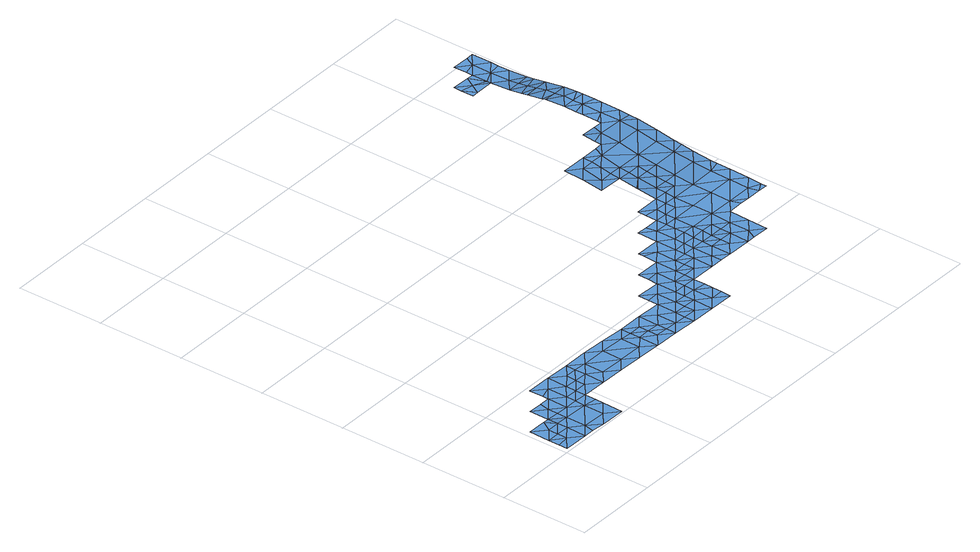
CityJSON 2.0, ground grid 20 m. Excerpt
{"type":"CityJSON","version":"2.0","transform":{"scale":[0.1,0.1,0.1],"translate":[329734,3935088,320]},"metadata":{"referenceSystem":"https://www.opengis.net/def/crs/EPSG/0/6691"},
"CityObjects":{
"waterbody1":{"type":"WaterBody","attributes":{"name":"1","class":"1140","function":"1","WaterBodyRiverFloodingRiskAttribute.description":"1","WaterBodyRiverFloodingRiskAttribute.rankOrg":"1","WaterBodyRiverFloodingRiskAttribute.adminType":"2","WaterBodyRiverFloodingRiskAttribute.scale":"L2"},"geometry":[{"type":"MultiSurface","lod":"1","boundaries":[[[0,1,2]],[[0,3,1]],[[4,5,2]],[[4,2,1]],[[6,7,4]],[[6,4,1]],[[6,1,3]]]}]},
"waterbody2":{"type":"WaterBody","attributes":{"name":"1","class":"1140","function":"1","WaterBodyRiverFloodingRiskAttribute.description":"1","WaterBodyRiverFloodingRiskAttribute.rankOrg":"2","WaterBodyRiverFloodingRiskAttribute.adminType":"2","WaterBodyRiverFloodingRiskAttribute.scale":"L2"},"geometry":[{"type":"MultiSurface","lod":"1","boundaries":[[[8,9,10]],[[3,11,12]],[[9,13,14]],[[8,15,9]],[[16,12,17]],[[18,19,20]],[[7,21,22]],[[7,22,4]],[[15,23,22]],[[20,13,18]],[[9,18,13]],[[6,3,12]],[[18,9,21]],[[11,17,12]],[[16,7,12]],[[12,7,6]],[[18,21,19]],[[19,21,24]],[[24,21,16]],[[16,21,7]],[[21,9,22]],[[10,9,14]],[[5,4,22]],[[23,5,22]],[[9,15,22]]]}]},
"waterbody3":{"type":"WaterBody","attributes":{"name":"1","class":"1140","function":"1","WaterBodyRiverFloodingRiskAttribute.description":"1","WaterBodyRiverFloodingRiskAttribute.rankOrg":"1","WaterBodyRiverFloodingRiskAttribute.adminType":"2","WaterBodyRiverFloodingRiskAttribute.scale":"L2"},"geometry":[{"type":"MultiSurface","lod":"1","boundaries":[[[25,5,23]],[[23,15,25]],[[8,26,15]],[[27,28,26]],[[8,10,27]],[[8,27,26]],[[29,30,26]],[[28,29,26]],[[31,32,33]],[[33,28,31]],[[25,34,35]],[[34,25,30]],[[36,31,28]],[[37,38,36]],[[25,35,5]],[[30,25,15]],[[36,38,31]],[[29,39,30]],[[33,29,28]],[[40,39,29]],[[15,26,30]],[[38,32,31]],[[40,29,33]]]}]},
"waterbody4":{"type":"WaterBody","attributes":{"name":"1","class":"1140","function":"1","WaterBodyRiverFloodingRiskAttribute.description":"1","WaterBodyRiverFloodingRiskAttribute.rankOrg":"2","WaterBodyRiverFloodingRiskAttribute.adminType":"2","WaterBodyRiverFloodingRiskAttribute.scale":"L2"},"geometry":[{"type":"MultiSurface","lod":"1","boundaries":[[[37,41,38]],[[27,10,42]],[[43,42,10]],[[37,42,43]],[[37,36,42]],[[44,41,37]],[[45,46,47]],[[36,28,27]],[[48,49,50]],[[51,49,48]],[[52,48,50]],[[52,50,53]],[[53,32,41]],[[53,41,52]],[[38,41,32]],[[44,37,43]],[[36,27,42]],[[54,44,43]],[[51,48,46]],[[47,55,56]],[[57,58,59]],[[47,46,59]],[[60,41,44]],[[60,52,41]],[[57,60,58]],[[58,60,54]],[[47,59,55]],[[57,48,52]],[[60,57,52]],[[44,54,60]],[[56,61,45]],[[46,48,57]],[[45,47,56]],[[46,57,59]]]}]},
"waterbody5":{"type":"WaterBody","attributes":{"name":"1","class":"1140","function":"1","WaterBodyRiverFloodingRiskAttribute.description":"1","WaterBodyRiverFloodingRiskAttribute.rankOrg":"2","WaterBodyRiverFloodingRiskAttribute.adminType":"2","WaterBodyRiverFloodingRiskAttribute.scale":"L2"},"geometry":[{"type":"MultiSurface","lod":"1","boundaries":[[[62,63,64]],[[64,63,65]],[[65,66,64]],[[67,68,69]],[[70,71,72]],[[64,68,62]],[[70,73,69]],[[70,69,68]],[[70,68,71]],[[74,75,69]],[[75,67,69]],[[76,67,75]],[[64,71,68]],[[77,74,69]],[[66,71,64]],[[78,73,70]],[[72,78,70]],[[77,69,73]]]}]},
"waterbody6":{"type":"WaterBody","attributes":{"name":"1","class":"1140","function":"1","WaterBodyRiverFloodingRiskAttribute.description":"1","WaterBodyRiverFloodingRiskAttribute.rankOrg":"1","WaterBodyRiverFloodingRiskAttribute.adminType":"2","WaterBodyRiverFloodingRiskAttribute.scale":"L2"},"geometry":[{"type":"MultiSurface","lod":"1","boundaries":[[[79,80,81]],[[80,82,81]],[[62,83,63]],[[62,68,83]],[[68,67,83]],[[75,74,84]],[[85,84,74]],[[86,84,85]],[[86,87,84]],[[88,87,86]],[[86,89,88]],[[90,89,86]],[[90,91,89]],[[92,93,94]],[[93,92,81]],[[93,81,95]],[[96,95,89]],[[95,97,89]],[[96,89,91]],[[88,89,97]],[[87,98,84]],[[99,98,87]],[[100,98,101]],[[98,100,76]],[[100,83,76]],[[102,97,82]],[[103,104,105]],[[61,105,104]],[[106,105,61]],[[63,105,106]],[[103,105,63]],[[100,107,103]],[[107,100,101]],[[84,98,76]],[[75,84,76]],[[67,76,83]],[[63,83,103]],[[106,65,63]],[[106,66,65]],[[102,108,97]],[[108,88,97]],[[61,104,109]],[[49,109,104]],[[49,51,109]],[[99,87,110]],[[87,88,110]],[[82,97,95]],[[81,82,95]],[[92,79,81]],[[111,82,80]],[[45,51,46]],[[45,109,51]],[[45,61,109]],[[103,83,100]],[[80,112,111]],[[112,80,113]],[[114,113,80]],[[114,80,79]],[[106,55,66]],[[56,55,106]],[[106,61,56]]]}]},
"waterbody7":{"type":"WaterBody","attributes":{"name":"1","class":"1140","function":"1","WaterBodyRiverFloodingRiskAttribute.description":"1","WaterBodyRiverFloodingRiskAttribute.rankOrg":"1","WaterBodyRiverFloodingRiskAttribute.adminType":"2","WaterBodyRiverFloodingRiskAttribute.scale":"L2"},"geometry":[{"type":"MultiSurface","lod":"1","boundaries":[[[115,116,117]],[[115,117,118]],[[119,117,116]],[[119,120,117]],[[118,121,115]],[[122,117,120]],[[118,122,94]],[[122,118,117]]]}]},
"waterbody8":{"type":"WaterBody","attributes":{"name":"1","class":"1140","function":"1","WaterBodyRiverFloodingRiskAttribute.description":"1","WaterBodyRiverFloodingRiskAttribute.rankOrg":"1","WaterBodyRiverFloodingRiskAttribute.adminType":"2","WaterBodyRiverFloodingRiskAttribute.scale":"L2"},"geometry":[{"type":"MultiSurface","lod":"1","boundaries":[[[123,124,125]],[[126,127,128]],[[129,123,125]],[[123,129,113]],[[123,113,128]],[[127,124,123]],[[128,127,123]]]}]},
"waterbody9":{"type":"WaterBody","attributes":{"name":"1","class":"1140","function":"1","WaterBodyRiverFloodingRiskAttribute.description":"1","WaterBodyRiverFloodingRiskAttribute.rankOrg":"2","WaterBodyRiverFloodingRiskAttribute.adminType":"2","WaterBodyRiverFloodingRiskAttribute.scale":"L2"},"geometry":[{"type":"MultiSurface","lod":"1","boundaries":[[[130,131,132]],[[133,134,135]],[[136,133,137]],[[138,136,137]],[[139,140,131]],[[141,136,138]],[[142,143,144]],[[136,131,133]],[[131,134,133]],[[130,134,131]],[[134,130,145]],[[145,130,126]],[[127,126,130]],[[146,124,127]],[[147,148,149]],[[140,149,148]],[[140,150,149]],[[150,140,139]],[[139,151,150]],[[152,150,151]],[[150,152,153]],[[154,155,156]],[[154,157,155]],[[154,158,157]],[[159,158,154]],[[160,158,159]],[[160,161,158]],[[160,162,161]],[[160,163,162]],[[160,164,163]],[[165,133,135]],[[166,164,160]],[[167,168,169]],[[169,168,170]],[[168,171,170]],[[171,168,156]],[[154,156,168]],[[172,173,174]],[[175,173,172]],[[139,136,141]],[[176,177,178]],[[179,180,181]],[[116,115,181]],[[118,182,121]],[[183,86,85]],[[184,185,161]],[[186,184,161]],[[187,186,161]],[[113,114,128]],[[93,96,182]],[[93,95,96]],[[188,94,122]],[[189,190,188]],[[128,114,190]],[[90,86,183]],[[91,176,178]],[[85,74,183]],[[139,141,151]],[[177,179,178]],[[96,91,182]],[[182,91,178]],[[182,178,121]],[[121,178,179]],[[121,179,181]],[[115,121,181]],[[118,94,182]],[[182,94,93]],[[92,94,188]],[[188,79,92]],[[190,79,188]],[[79,190,114]],[[91,90,183]],[[91,183,176]],[[74,176,183]],[[191,173,175]],[[173,191,192]],[[173,169,174]],[[169,173,193]],[[193,173,194]],[[195,169,193]],[[169,170,174]],[[168,167,196]],[[168,196,159]],[[159,196,197]],[[197,196,198]],[[199,198,196]],[[199,196,200]],[[169,195,167]],[[167,200,196]],[[192,194,173]],[[197,166,160]],[[161,162,187]],[[161,185,158]],[[185,149,158]],[[159,197,160]],[[168,159,154]],[[157,158,150]],[[155,157,153]],[[153,157,150]],[[158,149,150]],[[201,140,148]],[[201,132,140]],[[132,131,140]],[[147,149,185]],[[132,146,130]],[[126,128,190]],[[146,127,130]],[[145,126,190]],[[145,190,189]],[[134,145,189]],[[134,189,135]],[[135,189,202]],[[202,189,203]],[[120,203,189]],[[120,119,203]],[[119,116,203]],[[131,136,139]],[[204,205,203]],[[204,206,205]],[[204,207,206]],[[207,204,180]],[[165,135,208]],[[204,203,116]],[[209,133,165]],[[137,133,209]],[[209,165,142]],[[142,165,143]],[[143,165,208]],[[208,135,210]],[[204,116,180]],[[181,180,116]],[[188,120,189]],[[122,120,188]],[[205,202,203]],[[135,202,210]]]}]},
"waterbody10":{"type":"WaterBody","attributes":{"name":"1","class":"1140","function":"1","WaterBodyRiverFloodingRiskAttribute.description":"1","WaterBodyRiverFloodingRiskAttribute.rankOrg":"1","WaterBodyRiverFloodingRiskAttribute.adminType":"2","WaterBodyRiverFloodingRiskAttribute.scale":"L2"},"geometry":[{"type":"MultiSurface","lod":"1","boundaries":[[[211,187,162]],[[212,164,213]],[[163,164,212]],[[163,212,162]],[[162,212,211]],[[211,212,214]],[[213,214,212]],[[211,214,215]],[[215,186,211]],[[187,211,186]]]}]},
"waterbody11":{"type":"WaterBody","attributes":{"name":"1","class":"1140","function":"1","WaterBodyRiverFloodingRiskAttribute.description":"1","WaterBodyRiverFloodingRiskAttribute.rankOrg":"1","WaterBodyRiverFloodingRiskAttribute.adminType":"2","WaterBodyRiverFloodingRiskAttribute.scale":"L2"},"geometry":[{"type":"MultiSurface","lod":"1","boundaries":[[[148,147,216]],[[147,185,216]],[[217,124,218]],[[217,218,216]],[[217,216,219]],[[219,216,186]],[[146,132,218]],[[184,216,185]],[[218,124,146]],[[218,148,216]],[[184,186,216]],[[201,218,132]],[[201,148,218]]]}]},
"waterbody12":{"type":"WaterBody","attributes":{"name":"1","class":"1140","function":"1","WaterBodyRiverFloodingRiskAttribute.description":"1","WaterBodyRiverFloodingRiskAttribute.rankOrg":"1","WaterBodyRiverFloodingRiskAttribute.adminType":"2","WaterBodyRiverFloodingRiskAttribute.scale":"L2"},"geometry":[{"type":"MultiSurface","lod":"1","boundaries":[[[192,191,220]],[[191,221,220]],[[221,191,175]],[[220,221,222]],[[223,220,222]],[[224,192,220]],[[223,224,220]]]}]},
"waterbody13":{"type":"WaterBody","attributes":{"name":"1","class":"1140","function":"1","WaterBodyRiverFloodingRiskAttribute.description":"1","WaterBodyRiverFloodingRiskAttribute.rankOrg":"1","WaterBodyRiverFloodingRiskAttribute.adminType":"2","WaterBodyRiverFloodingRiskAttribute.scale":"L2"},"geometry":[{"type":"MultiSurface","lod":"1","boundaries":[[[225,226,227]],[[226,228,229]],[[225,230,231]],[[226,229,232]],[[227,226,232]],[[232,229,233]],[[226,231,228]],[[231,226,225]]]}]},
"waterbody14":{"type":"WaterBody","attributes":{"name":"1","class":"1140","function":"1","WaterBodyRiverFloodingRiskAttribute.description":"1","WaterBodyRiverFloodingRiskAttribute.rankOrg":"2","WaterBodyRiverFloodingRiskAttribute.adminType":"2","WaterBodyRiverFloodingRiskAttribute.scale":"L2"},"geometry":[{"type":"MultiSurface","lod":"1","boundaries":[[[223,234,235]],[[236,235,234]],[[234,237,238]],[[238,236,234]],[[235,224,223]],[[234,222,237]],[[223,222,234]]]}]},
"waterbody15":{"type":"WaterBody","attributes":{"name":"1","class":"1140","function":"1","WaterBodyRiverFloodingRiskAttribute.description":"1","WaterBodyRiverFloodingRiskAttribute.rankOrg":"1","WaterBodyRiverFloodingRiskAttribute.adminType":"2","WaterBodyRiverFloodingRiskAttribute.scale":"L2"},"geometry":[{"type":"MultiSurface","lod":"1","boundaries":[[[238,239,240]],[[239,237,241]],[[238,237,239]],[[242,241,243]],[[236,238,240]],[[244,240,239]],[[239,242,244]],[[242,239,241]]]}]},
"waterbody16":{"type":"WaterBody","attributes":{"name":"1","class":"1140","function":"1","WaterBodyRiverFloodingRiskAttribute.description":"1","WaterBodyRiverFloodingRiskAttribute.rankOrg":"2","WaterBodyRiverFloodingRiskAttribute.adminType":"2","WaterBodyRiverFloodingRiskAttribute.scale":"L2"},"geometry":[{"type":"MultiSurface","lod":"1","boundaries":[[[245,243,246]],[[229,228,247]],[[228,245,247]],[[247,245,246]],[[242,243,245]],[[248,249,250]],[[251,249,248]],[[249,251,252]],[[245,244,242]],[[233,229,247]],[[244,245,228]],[[249,233,247]],[[253,247,246]],[[253,250,247]],[[247,250,249]],[[233,249,254]],[[254,249,252]]]}]}
},
"vertices":[
[11,98,12],[39,74,12],[53,97,12],[10,51,12],[67,73,12],[68,97,11],[39,51,12],[67,50,12],
[153,95,11],[152,72,11],[181,94,11],[10,25,12],[38,28,12],[180,48,11],[181,67,11],[124,95,11],[66,4,12],[9,5,12],[151,26,11],[123,3,11],[179,2,11],[95,27,12],[96,73,11],[96,96,11],[90,4,12],
[96,119,11],[153,118,11],[181,117,11],[182,141,11],[154,164,11],[125,142,11],[211,163,11],[239,186,11],[183,187,11],[102,142,11],[69,143,11],[210,140,11],[239,139,11],[239,163,11],[126,155,11],[126,188,11],
[267,162,11],[210,117,11],[238,93,11],[266,116,11],[437,136,9],[409,136,9],[436,113,9],[381,160,10],[409,182,9],[353,184,10],[409,159,9],[324,161,11],[296,185,11],[294,92,11],[464,89,9],[465,112,9],[380,114,10],[351,91,10],[408,90,9],[323,115,11],[465,135,9],
[550,134,8],[522,134,8],[550,110,8],[521,111,8],[521,88,8],[579,156,8],[579,133,8],[607,156,8],[606,109,8],[578,87,8],[634,86,8],[635,132,8],[636,178,8],[608,179,8],[579,179,8],[636,151,8],[635,109,8],
[752,315,10],[724,338,10],[723,292,10],[695,316,10],[551,157,8],[608,202,8],[637,201,9],[637,224,9],[609,248,9],[638,271,9],[666,247,9],[665,224,9],[694,223,9],[752,292,10],[723,269,9],[751,268,9],[695,269,9],[694,246,9],[667,293,9],[580,225,8],[581,247,9],[552,203,8],[524,227,8],[639,317,9],[523,180,8],[466,181,9],[494,158,8],[493,112,8],[523,202,8],[639,305,9],[437,159,9],[581,272,9],[696,362,10],[720,361,10],[753,361,10],[753,338,10],
[779,222,9],[807,221,9],[779,245,9],[751,245,9],[807,244,10],[808,267,10],[750,222,9],[780,268,10],
[782,383,11],[810,406,12],[754,407,11],[810,360,11],[810,383,11],[781,360,10],[753,388,11],
[838,382,11],[895,381,12],[867,405,13],[951,334,13],[894,335,12],[893,289,12],[952,380,13],[980,357,13],[980,388,13],[953,426,15],[896,427,14],[980,403,14],[978,277,12],[957,265,12],[978,264,12],[837,336,11],[839,405,12],[868,474,18],[868,451,16],[897,474,18],[953,473,19],[981,449,17],[982,477,20],[982,495,22],[955,565,32],[983,541,29],[984,588,34],[954,519,25],[898,520,24],[899,566,32],[842,567,31],[841,521,23],[813,545,27],[814,568,31],[814,591,31],[950,288,12],[853,590,32],[928,635,35],[956,611,36],[957,658,35],[985,634,36],[984,609,35],[986,696,35],[958,704,35],[986,680,35],[987,726,34],[693,177,9],[722,177,9],[722,200,9],[749,176,9],[806,175,9],[778,199,9],[722,246,9],[665,201,9],[841,498,20],[869,497,21],[812,498,21],[813,522,23],[780,291,10],[837,290,11],[781,337,10],[958,727,34],[930,727,34],[929,681,35],[929,697,35],[928,644,35],[899,612,36],[871,590,33],[871,605,34],[872,636,36],[906,635,35],[868,428,14],[865,266,11],[836,244,10],[835,197,10],[864,220,10],[863,174,10],[825,175,10],[921,265,12],[979,310,13],[901,266,12],
[784,522,22],[785,568,30],[757,592,30],[756,546,28],[756,500,22],
[840,475,17],[811,452,16],[839,429,13],[811,454,16],
[959,750,34],[987,741,34],[988,773,31],[959,773,31],[931,774,31],
[877,942,11],[906,936,11],[878,960,11],[933,912,12],[934,922,11],[877,913,11],[892,913,11],[920,959,11],[934,958,11],
[960,796,29],[931,783,29],[932,820,22],[988,819,24],[960,819,24],
[961,842,19],[932,835,20],[989,848,19],[961,865,16],[989,865,16],[933,866,15],
[961,889,13],[990,911,12],[962,935,11],[992,1004,10],[963,981,10],[991,957,11],[975,1004,10],[935,1005,10],[991,939,11],[935,974,11]
]}
